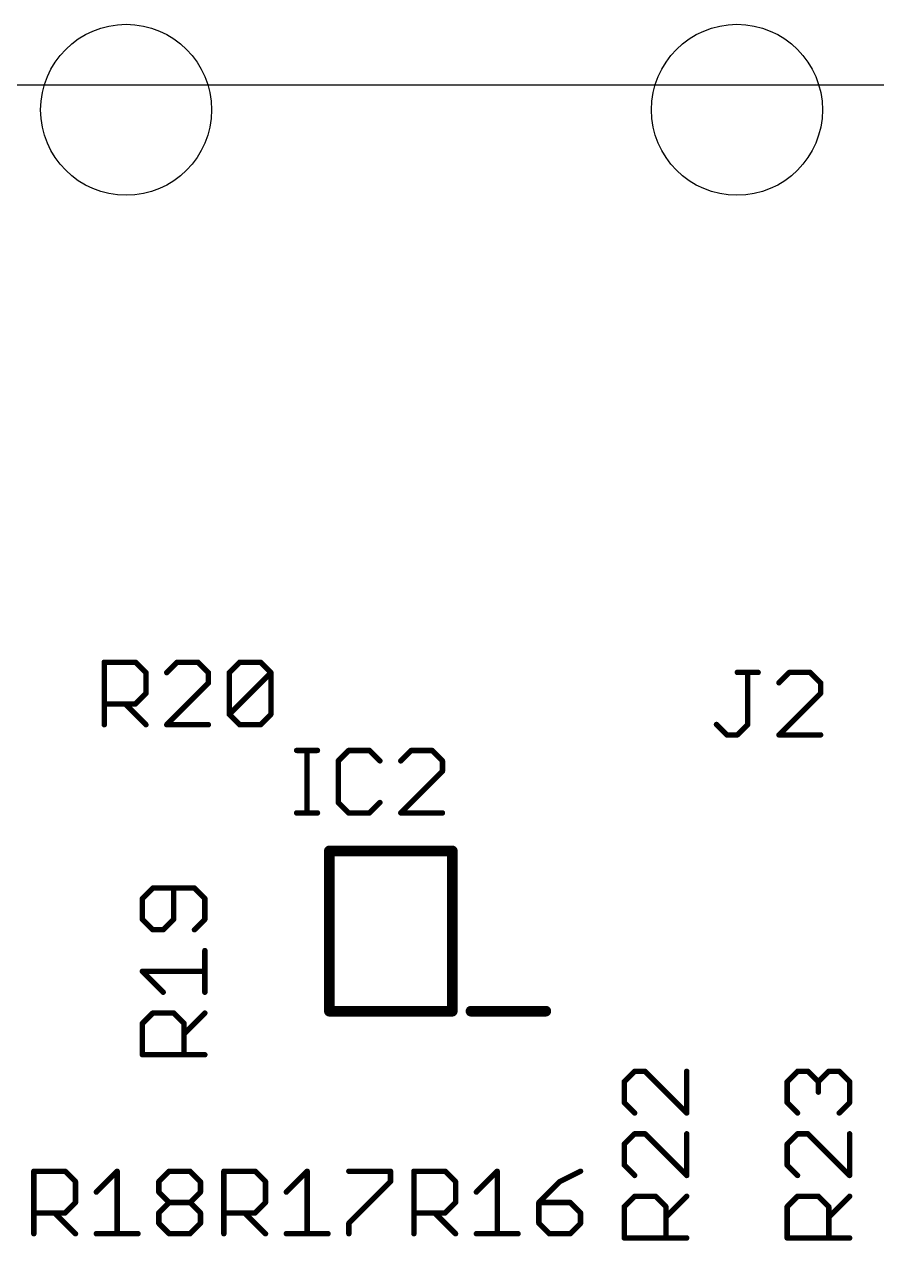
# Model space of a CAD drawing. Extents: x 0 to 11.2, y 0 to 11.2.
# Drawn here: x 6.01 to 6.638, y 10.249 to 11.145 of the extents above; entities that cross this region are included whole.
import ezdxf

# ---------------------------------------------------------------- set-up
doc = ezdxf.new("R2010")
doc.units = 0
doc.layers.add('20', color=53, linetype='CONTINUOUS')
doc.layers.add('25', color=253, linetype='CONTINUOUS')

msp = doc.modelspace()

# ---------------------------------------------------------------- linework, layer by layer
at = {"layer": '20', "const_width": 0.000984}
msp.add_lwpolyline([(7.479865, 11.1), (5.969397, 11.1)], dxfattribs=at)
at = {"layer": '20'}
for centre in [(6.0846, 11.0817), (6.5346, 11.0817)]:
    msp.add_circle(centre, 0.062992, dxfattribs=at)
at = {"layer": '25'}
for points, const_width in [([(6.068482, 10.6287), (6.068482, 10.674739)], 0.004), ([(6.068482, 10.674739), (6.091501, 10.674739)], 0.004), ([(6.091501, 10.674739), (6.099175, 10.667066)], 0.004), ([(6.122194, 10.674739), (6.114521, 10.667066)], 0.004), ([(6.137541, 10.674739), (6.122194, 10.674739)], 0.004), ([(6.145214, 10.667066), (6.137541, 10.674739)], 0.004), ([(6.16056, 10.667066), (6.168234, 10.674739)], 0.004), ([(6.168234, 10.674739), (6.18358, 10.674739)], 0.004), ([(6.18358, 10.674739), (6.191253, 10.667066)], 0.004), ([(6.099175, 10.667066), (6.099175, 10.65172)], 0.004), ([(6.145214, 10.659393), (6.145214, 10.667066)], 0.004), ([(6.16056, 10.636373), (6.16056, 10.667066)], 0.004), ([(6.16056, 10.636373), (6.191253, 10.667066)], 0.004), ([(6.191253, 10.667066), (6.191253, 10.636373)], 0.004), ([(6.534868, 10.667239), (6.550214, 10.667239)], 0.004), ([(6.542541, 10.628873), (6.542541, 10.667239)], 0.004), ([(6.573234, 10.667239), (6.565561, 10.659566)], 0.004), ([(6.58858, 10.667239), (6.573234, 10.667239)], 0.004), ([(6.596253, 10.659566), (6.58858, 10.667239)], 0.004), ([(6.114521, 10.6287), (6.145214, 10.659393)], 0.004), ([(6.596253, 10.651893), (6.596253, 10.659566)], 0.004), ([(6.091501, 10.644046), (6.068482, 10.644046)], 0.004), ([(6.083828, 10.644046), (6.099175, 10.6287)], 0.004), ([(6.099175, 10.65172), (6.091501, 10.644046)], 0.004), ([(6.565561, 10.6212), (6.596253, 10.651893)], 0.004), ([(6.168234, 10.6287), (6.16056, 10.636373)], 0.004), ([(6.191253, 10.636373), (6.18358, 10.6287)], 0.004), ([(6.145214, 10.6287), (6.114521, 10.6287)], 0.004), ([(6.18358, 10.6287), (6.168234, 10.6287)], 0.004), ([(6.519521, 10.628873), (6.527194, 10.6212)], 0.004), ([(6.534868, 10.6212), (6.542541, 10.628873)], 0.004), ([(6.527194, 10.6212), (6.534868, 10.6212)], 0.004), ([(6.596253, 10.6212), (6.565561, 10.6212)], 0.004), ([(6.210214, 10.609739), (6.22556, 10.609739)], 0.004), ([(6.217887, 10.5637), (6.217887, 10.609739)], 0.004), ([(6.24858, 10.609739), (6.240907, 10.602066)], 0.004), ([(6.263926, 10.609739), (6.24858, 10.609739)], 0.004), ([(6.2716, 10.602066), (6.263926, 10.609739)], 0.004), ([(6.294619, 10.609739), (6.286946, 10.602066)], 0.004), ([(6.309966, 10.609739), (6.294619, 10.609739)], 0.004), ([(6.317639, 10.602066), (6.309966, 10.609739)], 0.004), ([(6.240907, 10.602066), (6.240907, 10.571373)], 0.004), ([(6.317639, 10.594393), (6.317639, 10.602066)], 0.004), ([(6.286946, 10.5637), (6.317639, 10.594393)], 0.004), ([(6.210214, 10.5637), (6.22556, 10.5637)], 0.004), ([(6.240907, 10.571373), (6.24858, 10.5637)], 0.004), ([(6.24858, 10.5637), (6.263926, 10.5637)], 0.004), ([(6.263926, 10.5637), (6.2716, 10.571373)], 0.004), ([(6.317639, 10.5637), (6.286946, 10.5637)], 0.004), ([(6.234324, 10.417645), (6.234324, 10.535755)], 0.007874), ([(6.234324, 10.535755), (6.324875, 10.535755)], 0.007874), ([(6.324875, 10.535755), (6.324875, 10.417645)], 0.007874), ([(6.104234, 10.508353), (6.096561, 10.50068)], 0.004), ([(6.096561, 10.50068), (6.096561, 10.485334)], 0.004), ([(6.134927, 10.508353), (6.104234, 10.508353)], 0.004), ([(6.11958, 10.485334), (6.11958, 10.508353)], 0.004), ([(6.1426, 10.50068), (6.134927, 10.508353)], 0.004), ([(6.1426, 10.485334), (6.1426, 10.50068)], 0.004), ([(6.096561, 10.485334), (6.104234, 10.477661)], 0.004), ([(6.111907, 10.477661), (6.11958, 10.485334)], 0.004), ([(6.134927, 10.477661), (6.1426, 10.485334)], 0.004), ([(6.104234, 10.477661), (6.111907, 10.477661)], 0.004), ([(6.1426, 10.431621), (6.1426, 10.462314)], 0.004), ([(6.111907, 10.431621), (6.096561, 10.446968)], 0.004), ([(6.096561, 10.446968), (6.1426, 10.446968)], 0.004), ([(6.096561, 10.408602), (6.104234, 10.416275)], 0.004), ([(6.104234, 10.416275), (6.11958, 10.416275)], 0.004), ([(6.11958, 10.416275), (6.127254, 10.408602)], 0.004), ([(6.127254, 10.400928), (6.1426, 10.416275)], 0.004), ([(6.324875, 10.417645), (6.234324, 10.417645)], 0.007874), ([(6.393773, 10.417645), (6.338655, 10.417645)], 0.007874), ([(6.096561, 10.385582), (6.096561, 10.408602)], 0.004), ([(6.127254, 10.408602), (6.127254, 10.385582)], 0.004), ([(6.1426, 10.385582), (6.096561, 10.385582)], 0.004), ([(6.459234, 10.373353), (6.451561, 10.36568)], 0.004), ([(6.466907, 10.373353), (6.459234, 10.373353)], 0.004), ([(6.4976, 10.342661), (6.466907, 10.373353)], 0.004), ([(6.4976, 10.373353), (6.4976, 10.342661)], 0.004), ([(6.571561, 10.36568), (6.579234, 10.373353)], 0.004), ([(6.579234, 10.373353), (6.586907, 10.373353)], 0.004), ([(6.586907, 10.373353), (6.59458, 10.36568)], 0.004), ([(6.59458, 10.36568), (6.602254, 10.373353)], 0.004), ([(6.602254, 10.373353), (6.609927, 10.373353)], 0.004), ([(6.609927, 10.373353), (6.6176, 10.36568)], 0.004), ([(6.451561, 10.36568), (6.451561, 10.350334)], 0.004), ([(6.571561, 10.350334), (6.571561, 10.36568)], 0.004), ([(6.59458, 10.36568), (6.59458, 10.358007)], 0.004), ([(6.6176, 10.36568), (6.6176, 10.350334)], 0.004), ([(6.451561, 10.350334), (6.459234, 10.342661)], 0.004), ([(6.579234, 10.342661), (6.571561, 10.350334)], 0.004), ([(6.6176, 10.350334), (6.609927, 10.342661)], 0.004), ([(6.459234, 10.327314), (6.451561, 10.319641)], 0.004), ([(6.466907, 10.327314), (6.459234, 10.327314)], 0.004), ([(6.4976, 10.296621), (6.466907, 10.327314)], 0.004), ([(6.4976, 10.327314), (6.4976, 10.296621)], 0.004), ([(6.579234, 10.327314), (6.571561, 10.319641)], 0.004), ([(6.586907, 10.327314), (6.579234, 10.327314)], 0.004), ([(6.6176, 10.296621), (6.586907, 10.327314)], 0.004), ([(6.6176, 10.327314), (6.6176, 10.296621)], 0.004), ([(6.451561, 10.319641), (6.451561, 10.304294)], 0.004), ([(6.571561, 10.319641), (6.571561, 10.304294)], 0.004), ([(6.451561, 10.304294), (6.459234, 10.296621)], 0.004), ([(6.571561, 10.304294), (6.579234, 10.296621)], 0.004), ([(6.0166, 10.2537), (6.0166, 10.299739)], 0.004), ([(6.0166, 10.299739), (6.039619, 10.299739)], 0.004), ([(6.039619, 10.299739), (6.047293, 10.292066)], 0.004), ([(6.062639, 10.284393), (6.077985, 10.299739)], 0.004), ([(6.077985, 10.299739), (6.077985, 10.2537)], 0.004), ([(6.108678, 10.292066), (6.116352, 10.299739)], 0.004), ([(6.116352, 10.299739), (6.131698, 10.299739)], 0.004), ([(6.131698, 10.299739), (6.139371, 10.292066)], 0.004), ([(6.1566, 10.2537), (6.1566, 10.299739)], 0.004), ([(6.1566, 10.299739), (6.179619, 10.299739)], 0.004), ([(6.179619, 10.299739), (6.187293, 10.292066)], 0.004), ([(6.202639, 10.284393), (6.217985, 10.299739)], 0.004), ([(6.217985, 10.299739), (6.217985, 10.2537)], 0.004), ([(6.248678, 10.299739), (6.279371, 10.299739)], 0.004), ([(6.279371, 10.299739), (6.279371, 10.292066)], 0.004), ([(6.2966, 10.2537), (6.2966, 10.299739)], 0.004), ([(6.2966, 10.299739), (6.319619, 10.299739)], 0.004), ([(6.319619, 10.299739), (6.327293, 10.292066)], 0.004), ([(6.342639, 10.284393), (6.357985, 10.299739)], 0.004), ([(6.357985, 10.299739), (6.357985, 10.2537)], 0.004), ([(6.419371, 10.299739), (6.404025, 10.292066)], 0.004), ([(6.047293, 10.292066), (6.047293, 10.27672)], 0.004), ([(6.108678, 10.284393), (6.108678, 10.292066)], 0.004), ([(6.139371, 10.292066), (6.139371, 10.284393)], 0.004), ([(6.187293, 10.292066), (6.187293, 10.27672)], 0.004), ([(6.279371, 10.292066), (6.248678, 10.261373)], 0.004), ([(6.327293, 10.292066), (6.327293, 10.27672)], 0.004), ([(6.404025, 10.292066), (6.388678, 10.27672)], 0.004), ([(6.047293, 10.27672), (6.039619, 10.269046)], 0.004), ([(6.116352, 10.27672), (6.108678, 10.284393)], 0.004), ([(6.108678, 10.269046), (6.116352, 10.27672)], 0.004), ([(6.116352, 10.27672), (6.131698, 10.27672)], 0.004), ([(6.139371, 10.284393), (6.131698, 10.27672)], 0.004), ([(6.131698, 10.27672), (6.139371, 10.269046)], 0.004), ([(6.187293, 10.27672), (6.179619, 10.269046)], 0.004), ([(6.327293, 10.27672), (6.319619, 10.269046)], 0.004), ([(6.388678, 10.27672), (6.388678, 10.261373)], 0.004), ([(6.411698, 10.27672), (6.388678, 10.27672)], 0.004), ([(6.419371, 10.269046), (6.411698, 10.27672)], 0.004), ([(6.451561, 10.273602), (6.459234, 10.281275)], 0.004), ([(6.459234, 10.281275), (6.47458, 10.281275)], 0.004), ([(6.47458, 10.281275), (6.482254, 10.273602)], 0.004), ([(6.482254, 10.265928), (6.4976, 10.281275)], 0.004), ([(6.571561, 10.273602), (6.579234, 10.281275)], 0.004), ([(6.579234, 10.281275), (6.59458, 10.281275)], 0.004), ([(6.59458, 10.281275), (6.602254, 10.273602)], 0.004), ([(6.602254, 10.265928), (6.6176, 10.281275)], 0.004), ([(6.039619, 10.269046), (6.0166, 10.269046)], 0.004), ([(6.031946, 10.269046), (6.047293, 10.2537)], 0.004), ([(6.108678, 10.261373), (6.108678, 10.269046)], 0.004), ([(6.139371, 10.269046), (6.139371, 10.261373)], 0.004), ([(6.179619, 10.269046), (6.1566, 10.269046)], 0.004), ([(6.171946, 10.269046), (6.187293, 10.2537)], 0.004), ([(6.319619, 10.269046), (6.2966, 10.269046)], 0.004), ([(6.311946, 10.269046), (6.327293, 10.2537)], 0.004), ([(6.419371, 10.261373), (6.419371, 10.269046)], 0.004), ([(6.451561, 10.250582), (6.451561, 10.273602)], 0.004), ([(6.482254, 10.273602), (6.482254, 10.250582)], 0.004), ([(6.571561, 10.250582), (6.571561, 10.273602)], 0.004), ([(6.602254, 10.273602), (6.602254, 10.250582)], 0.004), ([(6.116352, 10.2537), (6.108678, 10.261373)], 0.004), ([(6.139371, 10.261373), (6.131698, 10.2537)], 0.004), ([(6.248678, 10.261373), (6.248678, 10.2537)], 0.004), ([(6.388678, 10.261373), (6.396352, 10.2537)], 0.004), ([(6.411698, 10.2537), (6.419371, 10.261373)], 0.004), ([(6.062639, 10.2537), (6.093332, 10.2537)], 0.004), ([(6.131698, 10.2537), (6.116352, 10.2537)], 0.004), ([(6.202639, 10.2537), (6.233332, 10.2537)], 0.004), ([(6.342639, 10.2537), (6.373332, 10.2537)], 0.004), ([(6.396352, 10.2537), (6.411698, 10.2537)], 0.004), ([(6.4976, 10.250582), (6.451561, 10.250582)], 0.004), ([(6.6176, 10.250582), (6.571561, 10.250582)], 0.004)]:
    msp.add_lwpolyline(points, dxfattribs=dict(at, const_width=const_width))
for points, const_width in [([(6.069482, 10.674739, 1), (6.067482, 10.674739)], 0.002), ([(6.068482, 10.675739, 1), (6.068482, 10.673739)], 0.002), ([(6.092209, 10.675446, 1), (6.090794, 10.674032)], 0.002), ([(6.091501, 10.673739, 1), (6.091501, 10.675739)], 0.002), ([(6.122194, 10.675739, 1), (6.122194, 10.673739)], 0.002), ([(6.122901, 10.674032, 1), (6.121487, 10.675446)], 0.002), ([(6.138248, 10.675446, 1), (6.136834, 10.674032)], 0.002), ([(6.137541, 10.673739, 1), (6.137541, 10.675739)], 0.002), ([(6.168234, 10.675739, 1), (6.168234, 10.673739)], 0.002), ([(6.168941, 10.674032, 1), (6.167526, 10.675446)], 0.002), ([(6.184287, 10.675446, 1), (6.182873, 10.674032)], 0.002), ([(6.18358, 10.673739, 1), (6.18358, 10.675739)], 0.002), ([(6.100175, 10.667066, 1), (6.098175, 10.667066)], 0.002), ([(6.098468, 10.666359, 1), (6.099882, 10.667773)], 0.002), ([(6.113814, 10.667773, 1), (6.115228, 10.666359)], 0.002), ([(6.146214, 10.667066, 1), (6.144214, 10.667066)], 0.002), ([(6.144507, 10.666359, 1), (6.145921, 10.667773)], 0.002), ([(6.16156, 10.667066, 1), (6.15956, 10.667066)], 0.002), ([(6.159853, 10.667773, 1), (6.161268, 10.666359)], 0.002), ([(6.192253, 10.667066, 1), (6.190253, 10.667066)], 0.002), ([(6.19196, 10.666359, 1), (6.190546, 10.667773)], 0.002), ([(6.190546, 10.666359, 1), (6.19196, 10.667773)], 0.002), ([(6.534868, 10.668239, 1), (6.534868, 10.666239)], 0.002), ([(6.543541, 10.667239, 1), (6.541541, 10.667239)], 0.002), ([(6.550214, 10.666239, 1), (6.550214, 10.668239)], 0.002), ([(6.573234, 10.668239, 1), (6.573234, 10.666239)], 0.002), ([(6.573941, 10.666532, 1), (6.572527, 10.667946)], 0.002), ([(6.589287, 10.667946, 1), (6.587873, 10.666532)], 0.002), ([(6.58858, 10.666239, 1), (6.58858, 10.668239)], 0.002), ([(6.144214, 10.659393, 1), (6.146214, 10.659393)], 0.002), ([(6.145921, 10.658686, 1), (6.144507, 10.6601)], 0.002), ([(6.564853, 10.660273, 1), (6.566268, 10.658859)], 0.002), ([(6.597253, 10.659566, 1), (6.595253, 10.659566)], 0.002), ([(6.595546, 10.658859, 1), (6.59696, 10.660273)], 0.002), ([(6.068482, 10.645046, 1), (6.068482, 10.643046)], 0.002), ([(6.084535, 10.644753, 1), (6.083121, 10.643339)], 0.002), ([(6.091501, 10.643046, 1), (6.091501, 10.645046)], 0.002), ([(6.098175, 10.65172, 1), (6.100175, 10.65172)], 0.002), ([(6.099882, 10.651013, 1), (6.098468, 10.652427)], 0.002), ([(6.595253, 10.651893, 1), (6.597253, 10.651893)], 0.002), ([(6.59696, 10.651186, 1), (6.595546, 10.6526)], 0.002), ([(6.090794, 10.644753, 1), (6.092209, 10.643339)], 0.002), ([(6.161268, 10.63708, 1), (6.159853, 10.635666)], 0.002), ([(6.159853, 10.63708, 1), (6.161268, 10.635666)], 0.002), ([(6.15956, 10.636373, 1), (6.16156, 10.636373)], 0.002), ([(6.190253, 10.636373, 1), (6.192253, 10.636373)], 0.002), ([(6.19196, 10.635666, 1), (6.190546, 10.63708)], 0.002), ([(6.067482, 10.6287, 1), (6.069482, 10.6287)], 0.002), ([(6.098468, 10.627993, 1), (6.099882, 10.629407)], 0.002), ([(6.114521, 10.6297, 1), (6.114521, 10.6277)], 0.002), ([(6.113814, 10.629407, 1), (6.115228, 10.627993)], 0.002), ([(6.145214, 10.6277, 1), (6.145214, 10.6297)], 0.002), ([(6.168234, 10.6297, 1), (6.168234, 10.6277)], 0.002), ([(6.167526, 10.627993, 1), (6.168941, 10.629407)], 0.002), ([(6.182873, 10.629407, 1), (6.184287, 10.627993)], 0.002), ([(6.18358, 10.6277, 1), (6.18358, 10.6297)], 0.002), ([(6.520228, 10.62958, 1), (6.518814, 10.628166)], 0.002), ([(6.541541, 10.628873, 1), (6.543541, 10.628873)], 0.002), ([(6.543248, 10.628166, 1), (6.541834, 10.62958)], 0.002), ([(6.527194, 10.6222, 1), (6.527194, 10.6202)], 0.002), ([(6.526487, 10.620493, 1), (6.527901, 10.621907)], 0.002), ([(6.534161, 10.621907, 1), (6.535575, 10.620493)], 0.002), ([(6.534868, 10.6202, 1), (6.534868, 10.6222)], 0.002), ([(6.564853, 10.621907, 1), (6.566268, 10.620493)], 0.002), ([(6.565561, 10.6222, 1), (6.565561, 10.6202)], 0.002), ([(6.596253, 10.6202, 1), (6.596253, 10.6222)], 0.002), ([(6.210214, 10.610739, 1), (6.210214, 10.608739)], 0.002), ([(6.218887, 10.609739, 1), (6.216887, 10.609739)], 0.002), ([(6.22556, 10.608739, 1), (6.22556, 10.610739)], 0.002), ([(6.24858, 10.610739, 1), (6.24858, 10.608739)], 0.002), ([(6.249287, 10.609032, 1), (6.247873, 10.610446)], 0.002), ([(6.264634, 10.610446, 1), (6.263219, 10.609032)], 0.002), ([(6.263926, 10.608739, 1), (6.263926, 10.610739)], 0.002), ([(6.294619, 10.610739, 1), (6.294619, 10.608739)], 0.002), ([(6.295326, 10.609032, 1), (6.293912, 10.610446)], 0.002), ([(6.310673, 10.610446, 1), (6.309259, 10.609032)], 0.002), ([(6.309966, 10.608739, 1), (6.309966, 10.610739)], 0.002), ([(6.241907, 10.602066, 1), (6.239907, 10.602066)], 0.002), ([(6.2402, 10.602773, 1), (6.241614, 10.601359)], 0.002), ([(6.270893, 10.601359, 1), (6.272307, 10.602773)], 0.002), ([(6.286239, 10.602773, 1), (6.287653, 10.601359)], 0.002), ([(6.318639, 10.602066, 1), (6.316639, 10.602066)], 0.002), ([(6.316932, 10.601359, 1), (6.318346, 10.602773)], 0.002), ([(6.316639, 10.594393, 1), (6.318639, 10.594393)], 0.002), ([(6.318346, 10.593686, 1), (6.316932, 10.5951)], 0.002), ([(6.210214, 10.5647, 1), (6.210214, 10.5627)], 0.002), ([(6.22556, 10.5627, 1), (6.22556, 10.5647)], 0.002), ([(6.241614, 10.57208, 1), (6.2402, 10.570666)], 0.002), ([(6.239907, 10.571373, 1), (6.241907, 10.571373)], 0.002), ([(6.24858, 10.5647, 1), (6.24858, 10.5627)], 0.002), ([(6.247873, 10.562993, 1), (6.249287, 10.564407)], 0.002), ([(6.263219, 10.564407, 1), (6.264634, 10.562993)], 0.002), ([(6.263926, 10.5627, 1), (6.263926, 10.5647)], 0.002), ([(6.272307, 10.570666, 1), (6.270893, 10.57208)], 0.002), ([(6.286946, 10.5647, 1), (6.286946, 10.5627)], 0.002), ([(6.286239, 10.564407, 1), (6.287653, 10.562993)], 0.002), ([(6.317639, 10.5627, 1), (6.317639, 10.5647)], 0.002), ([(6.216887, 10.5637, 1), (6.218887, 10.5637)], 0.002), ([(6.234324, 10.537724, 1), (6.234324, 10.533787)], 0.003937), ([(6.236293, 10.535755, 1), (6.232356, 10.535755)], 0.003937), ([(6.326844, 10.535755, 1), (6.322907, 10.535755)], 0.003937), ([(6.324875, 10.533787, 1), (6.324875, 10.537724)], 0.003937), ([(6.097561, 10.50068, 1), (6.095561, 10.50068)], 0.002), ([(6.104234, 10.509353, 1), (6.104234, 10.507353)], 0.002), ([(6.104941, 10.507646, 1), (6.103527, 10.50906)], 0.002), ([(6.12058, 10.508353, 1), (6.11858, 10.508353)], 0.002), ([(6.135634, 10.50906, 1), (6.13422, 10.507646)], 0.002), ([(6.134927, 10.507353, 1), (6.134927, 10.509353)], 0.002), ([(6.1436, 10.50068, 1), (6.1416, 10.50068)], 0.002), ([(6.095854, 10.501387, 1), (6.097268, 10.499973)], 0.002), ([(6.141893, 10.499973, 1), (6.143307, 10.501387)], 0.002), ([(6.097268, 10.486041, 1), (6.095854, 10.484627)], 0.002), ([(6.095561, 10.485334, 1), (6.097561, 10.485334)], 0.002), ([(6.11858, 10.485334, 1), (6.12058, 10.485334)], 0.002), ([(6.120287, 10.484627, 1), (6.118873, 10.486041)], 0.002), ([(6.1416, 10.485334, 1), (6.1436, 10.485334)], 0.002), ([(6.143307, 10.484627, 1), (6.141893, 10.486041)], 0.002), ([(6.104234, 10.478661, 1), (6.104234, 10.476661)], 0.002), ([(6.103527, 10.476953, 1), (6.104941, 10.478368)], 0.002), ([(6.1112, 10.478368, 1), (6.112614, 10.476953)], 0.002), ([(6.111907, 10.476661, 1), (6.111907, 10.478661)], 0.002), ([(6.13422, 10.478368, 1), (6.135634, 10.476953)], 0.002), ([(6.1436, 10.462314, 1), (6.1416, 10.462314)], 0.002), ([(6.097268, 10.447675, 1), (6.095854, 10.446261)], 0.002), ([(6.096561, 10.447968, 1), (6.096561, 10.445968)], 0.002), ([(6.1426, 10.445968, 1), (6.1426, 10.447968)], 0.002), ([(6.1112, 10.430914, 1), (6.112614, 10.432328)], 0.002), ([(6.1416, 10.431621, 1), (6.1436, 10.431621)], 0.002), ([(6.104234, 10.417275, 1), (6.104234, 10.415275)], 0.002), ([(6.104941, 10.415568, 1), (6.103527, 10.416982)], 0.002), ([(6.120287, 10.416982, 1), (6.118873, 10.415568)], 0.002), ([(6.11958, 10.415275, 1), (6.11958, 10.417275)], 0.002), ([(6.143307, 10.415568, 1), (6.141893, 10.416982)], 0.002), ([(6.234324, 10.419613, 1), (6.234324, 10.415676)], 0.003937), ([(6.232356, 10.417645, 1), (6.236293, 10.417645)], 0.003937), ([(6.322907, 10.417645, 1), (6.326844, 10.417645)], 0.003937), ([(6.324875, 10.415676, 1), (6.324875, 10.419613)], 0.003937), ([(6.338655, 10.419613, 1), (6.338655, 10.415676)], 0.003937), ([(6.393773, 10.415676, 1), (6.393773, 10.419613)], 0.003937), ([(6.097561, 10.408602, 1), (6.095561, 10.408602)], 0.002), ([(6.095854, 10.409309, 1), (6.097268, 10.407895)], 0.002), ([(6.128254, 10.408602, 1), (6.126254, 10.408602)], 0.002), ([(6.126546, 10.407895, 1), (6.127961, 10.409309)], 0.002), ([(6.126546, 10.401635, 1), (6.127961, 10.400221)], 0.002), ([(6.096561, 10.386582, 1), (6.096561, 10.384582)], 0.002), ([(6.095561, 10.385582, 1), (6.097561, 10.385582)], 0.002), ([(6.126254, 10.385582, 1), (6.128254, 10.385582)], 0.002), ([(6.1426, 10.384582, 1), (6.1426, 10.386582)], 0.002), ([(6.459234, 10.374353, 1), (6.459234, 10.372353)], 0.002), ([(6.459941, 10.372646, 1), (6.458527, 10.37406)], 0.002), ([(6.467614, 10.37406, 1), (6.4662, 10.372646)], 0.002), ([(6.466907, 10.372353, 1), (6.466907, 10.374353)], 0.002), ([(6.4986, 10.373353, 1), (6.4966, 10.373353)], 0.002), ([(6.579234, 10.374353, 1), (6.579234, 10.372353)], 0.002), ([(6.579941, 10.372646, 1), (6.578527, 10.37406)], 0.002), ([(6.587614, 10.37406, 1), (6.5862, 10.372646)], 0.002), ([(6.586907, 10.372353, 1), (6.586907, 10.374353)], 0.002), ([(6.602254, 10.374353, 1), (6.602254, 10.372353)], 0.002), ([(6.602961, 10.372646, 1), (6.601546, 10.37406)], 0.002), ([(6.610634, 10.37406, 1), (6.60922, 10.372646)], 0.002), ([(6.609927, 10.372353, 1), (6.609927, 10.374353)], 0.002), ([(6.452561, 10.36568, 1), (6.450561, 10.36568)], 0.002), ([(6.450854, 10.366387, 1), (6.452268, 10.364973)], 0.002), ([(6.572561, 10.36568, 1), (6.570561, 10.36568)], 0.002), ([(6.570854, 10.366387, 1), (6.572268, 10.364973)], 0.002), ([(6.59558, 10.36568, 1), (6.59358, 10.36568)], 0.002), ([(6.593873, 10.366387, 1), (6.595287, 10.364973)], 0.002), ([(6.593873, 10.364973, 1), (6.595287, 10.366387)], 0.002), ([(6.6186, 10.36568, 1), (6.6166, 10.36568)], 0.002), ([(6.616893, 10.364973, 1), (6.618307, 10.366387)], 0.002), ([(6.452268, 10.351041, 1), (6.450854, 10.349627)], 0.002), ([(6.450561, 10.350334, 1), (6.452561, 10.350334)], 0.002), ([(6.572268, 10.351041, 1), (6.570854, 10.349627)], 0.002), ([(6.570561, 10.350334, 1), (6.572561, 10.350334)], 0.002), ([(6.59358, 10.358007, 1), (6.59558, 10.358007)], 0.002), ([(6.6166, 10.350334, 1), (6.6186, 10.350334)], 0.002), ([(6.618307, 10.349627, 1), (6.616893, 10.351041)], 0.002), ([(6.458527, 10.341953, 1), (6.459941, 10.343368)], 0.002), ([(6.4966, 10.342661, 1), (6.4986, 10.342661)], 0.002), ([(6.496893, 10.341953, 1), (6.498307, 10.343368)], 0.002), ([(6.578527, 10.341953, 1), (6.579941, 10.343368)], 0.002), ([(6.60922, 10.343368, 1), (6.610634, 10.341953)], 0.002), ([(6.459234, 10.328314, 1), (6.459234, 10.326314)], 0.002), ([(6.459941, 10.326607, 1), (6.458527, 10.328021)], 0.002), ([(6.467614, 10.328021, 1), (6.4662, 10.326607)], 0.002), ([(6.466907, 10.326314, 1), (6.466907, 10.328314)], 0.002), ([(6.4986, 10.327314, 1), (6.4966, 10.327314)], 0.002), ([(6.579234, 10.328314, 1), (6.579234, 10.326314)], 0.002), ([(6.579941, 10.326607, 1), (6.578527, 10.328021)], 0.002), ([(6.587614, 10.328021, 1), (6.5862, 10.326607)], 0.002), ([(6.586907, 10.326314, 1), (6.586907, 10.328314)], 0.002), ([(6.6186, 10.327314, 1), (6.6166, 10.327314)], 0.002), ([(6.452561, 10.319641, 1), (6.450561, 10.319641)], 0.002), ([(6.450854, 10.320348, 1), (6.452268, 10.318934)], 0.002), ([(6.572561, 10.319641, 1), (6.570561, 10.319641)], 0.002), ([(6.570854, 10.320348, 1), (6.572268, 10.318934)], 0.002), ([(6.452268, 10.305002, 1), (6.450854, 10.303587)], 0.002), ([(6.450561, 10.304294, 1), (6.452561, 10.304294)], 0.002), ([(6.572268, 10.305002, 1), (6.570854, 10.303587)], 0.002), ([(6.570561, 10.304294, 1), (6.572561, 10.304294)], 0.002), ([(6.0176, 10.299739, 1), (6.0156, 10.299739)], 0.002), ([(6.0166, 10.300739, 1), (6.0166, 10.298739)], 0.002), ([(6.040327, 10.300446, 1), (6.038912, 10.299032)], 0.002), ([(6.039619, 10.298739, 1), (6.039619, 10.300739)], 0.002), ([(6.078985, 10.299739, 1), (6.076985, 10.299739)], 0.002), ([(6.078693, 10.299032, 1), (6.077278, 10.300446)], 0.002), ([(6.116352, 10.300739, 1), (6.116352, 10.298739)], 0.002), ([(6.117059, 10.299032, 1), (6.115644, 10.300446)], 0.002), ([(6.132405, 10.300446, 1), (6.130991, 10.299032)], 0.002), ([(6.131698, 10.298739, 1), (6.131698, 10.300739)], 0.002), ([(6.1576, 10.299739, 1), (6.1556, 10.299739)], 0.002), ([(6.1566, 10.300739, 1), (6.1566, 10.298739)], 0.002), ([(6.180327, 10.300446, 1), (6.178912, 10.299032)], 0.002), ([(6.179619, 10.298739, 1), (6.179619, 10.300739)], 0.002), ([(6.218985, 10.299739, 1), (6.216985, 10.299739)], 0.002), ([(6.218693, 10.299032, 1), (6.217278, 10.300446)], 0.002), ([(6.248678, 10.300739, 1), (6.248678, 10.298739)], 0.002), ([(6.280371, 10.299739, 1), (6.278371, 10.299739)], 0.002), ([(6.279371, 10.298739, 1), (6.279371, 10.300739)], 0.002), ([(6.2976, 10.299739, 1), (6.2956, 10.299739)], 0.002), ([(6.2966, 10.300739, 1), (6.2966, 10.298739)], 0.002), ([(6.320327, 10.300446, 1), (6.318912, 10.299032)], 0.002), ([(6.319619, 10.298739, 1), (6.319619, 10.300739)], 0.002), ([(6.358985, 10.299739, 1), (6.356985, 10.299739)], 0.002), ([(6.358693, 10.299032, 1), (6.357278, 10.300446)], 0.002), ([(6.419818, 10.298845, 1), (6.418924, 10.300634)], 0.002), ([(6.458527, 10.295914, 1), (6.459941, 10.297328)], 0.002), ([(6.4966, 10.296621, 1), (6.4986, 10.296621)], 0.002), ([(6.496893, 10.295914, 1), (6.498307, 10.297328)], 0.002), ([(6.578527, 10.295914, 1), (6.579941, 10.297328)], 0.002), ([(6.6166, 10.296621, 1), (6.6186, 10.296621)], 0.002), ([(6.616893, 10.295914, 1), (6.618307, 10.297328)], 0.002), ([(6.048293, 10.292066, 1), (6.046293, 10.292066)], 0.002), ([(6.046586, 10.291359, 1), (6.048, 10.292773)], 0.002), ([(6.109678, 10.292066, 1), (6.107678, 10.292066)], 0.002), ([(6.107971, 10.292773, 1), (6.109386, 10.291359)], 0.002), ([(6.140371, 10.292066, 1), (6.138371, 10.292066)], 0.002), ([(6.138664, 10.291359, 1), (6.140078, 10.292773)], 0.002), ([(6.188293, 10.292066, 1), (6.186293, 10.292066)], 0.002), ([(6.186586, 10.291359, 1), (6.188, 10.292773)], 0.002), ([(6.278371, 10.292066, 1), (6.280371, 10.292066)], 0.002), ([(6.280078, 10.291359, 1), (6.278664, 10.292773)], 0.002), ([(6.328293, 10.292066, 1), (6.326293, 10.292066)], 0.002), ([(6.326586, 10.291359, 1), (6.328, 10.292773)], 0.002), ([(6.403578, 10.29296, 1), (6.404472, 10.291172)], 0.002), ([(6.404732, 10.291359, 1), (6.403318, 10.292773)], 0.002), ([(6.048, 10.276013, 1), (6.046586, 10.277427)], 0.002), ([(6.061932, 10.2851, 1), (6.063346, 10.283686)], 0.002), ([(6.109386, 10.2851, 1), (6.107971, 10.283686)], 0.002), ([(6.107678, 10.284393, 1), (6.109678, 10.284393)], 0.002), ([(6.116352, 10.27772, 1), (6.116352, 10.27572)], 0.002), ([(6.117059, 10.276013, 1), (6.115644, 10.277427)], 0.002), ([(6.115644, 10.276013, 1), (6.117059, 10.277427)], 0.002), ([(6.132405, 10.277427, 1), (6.130991, 10.276013)], 0.002), ([(6.130991, 10.277427, 1), (6.132405, 10.276013)], 0.002), ([(6.131698, 10.27572, 1), (6.131698, 10.27772)], 0.002), ([(6.138371, 10.284393, 1), (6.140371, 10.284393)], 0.002), ([(6.140078, 10.283686, 1), (6.138664, 10.2851)], 0.002), ([(6.188, 10.276013, 1), (6.186586, 10.277427)], 0.002), ([(6.201932, 10.2851, 1), (6.203346, 10.283686)], 0.002), ([(6.328, 10.276013, 1), (6.326586, 10.277427)], 0.002), ([(6.341932, 10.2851, 1), (6.343346, 10.283686)], 0.002), ([(6.389678, 10.27672, 1), (6.387678, 10.27672)], 0.002), ([(6.388678, 10.27772, 1), (6.388678, 10.27572)], 0.002), ([(6.387971, 10.277427, 1), (6.389386, 10.276013)], 0.002), ([(6.412405, 10.277427, 1), (6.410991, 10.276013)], 0.002), ([(6.411698, 10.27572, 1), (6.411698, 10.27772)], 0.002), ([(6.459234, 10.282275, 1), (6.459234, 10.280275)], 0.002), ([(6.459941, 10.280568, 1), (6.458527, 10.281982)], 0.002), ([(6.475287, 10.281982, 1), (6.473873, 10.280568)], 0.002), ([(6.47458, 10.280275, 1), (6.47458, 10.282275)], 0.002), ([(6.498307, 10.280568, 1), (6.496893, 10.281982)], 0.002), ([(6.579234, 10.282275, 1), (6.579234, 10.280275)], 0.002), ([(6.579941, 10.280568, 1), (6.578527, 10.281982)], 0.002), ([(6.595287, 10.281982, 1), (6.593873, 10.280568)], 0.002), ([(6.59458, 10.280275, 1), (6.59458, 10.282275)], 0.002), ([(6.618307, 10.280568, 1), (6.616893, 10.281982)], 0.002), ([(6.0166, 10.270046, 1), (6.0166, 10.268046)], 0.002), ([(6.032653, 10.269753, 1), (6.031239, 10.268339)], 0.002), ([(6.038912, 10.269753, 1), (6.040327, 10.268339)], 0.002), ([(6.039619, 10.268046, 1), (6.039619, 10.270046)], 0.002), ([(6.046293, 10.27672, 1), (6.048293, 10.27672)], 0.002), ([(6.109678, 10.269046, 1), (6.107678, 10.269046)], 0.002), ([(6.107971, 10.269753, 1), (6.109386, 10.268339)], 0.002), ([(6.140371, 10.269046, 1), (6.138371, 10.269046)], 0.002), ([(6.138664, 10.268339, 1), (6.140078, 10.269753)], 0.002), ([(6.1566, 10.270046, 1), (6.1566, 10.268046)], 0.002), ([(6.172653, 10.269753, 1), (6.171239, 10.268339)], 0.002), ([(6.178912, 10.269753, 1), (6.180327, 10.268339)], 0.002), ([(6.179619, 10.268046, 1), (6.179619, 10.270046)], 0.002), ([(6.186293, 10.27672, 1), (6.188293, 10.27672)], 0.002), ([(6.2966, 10.270046, 1), (6.2966, 10.268046)], 0.002), ([(6.312653, 10.269753, 1), (6.311239, 10.268339)], 0.002), ([(6.318912, 10.269753, 1), (6.320327, 10.268339)], 0.002), ([(6.319619, 10.268046, 1), (6.319619, 10.270046)], 0.002), ([(6.326293, 10.27672, 1), (6.328293, 10.27672)], 0.002), ([(6.420371, 10.269046, 1), (6.418371, 10.269046)], 0.002), ([(6.418664, 10.268339, 1), (6.420078, 10.269753)], 0.002), ([(6.452561, 10.273602, 1), (6.450561, 10.273602)], 0.002), ([(6.450854, 10.274309, 1), (6.452268, 10.272895)], 0.002), ([(6.483254, 10.273602, 1), (6.481254, 10.273602)], 0.002), ([(6.481546, 10.272895, 1), (6.482961, 10.274309)], 0.002), ([(6.572561, 10.273602, 1), (6.570561, 10.273602)], 0.002), ([(6.570854, 10.274309, 1), (6.572268, 10.272895)], 0.002), ([(6.603254, 10.273602, 1), (6.601254, 10.273602)], 0.002), ([(6.601546, 10.272895, 1), (6.602961, 10.274309)], 0.002), ([(6.109386, 10.26208, 1), (6.107971, 10.260666)], 0.002), ([(6.107678, 10.261373, 1), (6.109678, 10.261373)], 0.002), ([(6.138371, 10.261373, 1), (6.140371, 10.261373)], 0.002), ([(6.140078, 10.260666, 1), (6.138664, 10.26208)], 0.002), ([(6.249678, 10.261373, 1), (6.247678, 10.261373)], 0.002), ([(6.247971, 10.26208, 1), (6.249386, 10.260666)], 0.002), ([(6.389386, 10.26208, 1), (6.387971, 10.260666)], 0.002), ([(6.387678, 10.261373, 1), (6.389678, 10.261373)], 0.002), ([(6.418371, 10.261373, 1), (6.420371, 10.261373)], 0.002), ([(6.420078, 10.260666, 1), (6.418664, 10.26208)], 0.002), ([(6.481546, 10.266635, 1), (6.482961, 10.265221)], 0.002), ([(6.601546, 10.266635, 1), (6.602961, 10.265221)], 0.002), ([(6.0156, 10.2537, 1), (6.0176, 10.2537)], 0.002), ([(6.046586, 10.252993, 1), (6.048, 10.254407)], 0.002), ([(6.062639, 10.2547, 1), (6.062639, 10.2527)], 0.002), ([(6.076985, 10.2537, 1), (6.078985, 10.2537)], 0.002), ([(6.093332, 10.2527, 1), (6.093332, 10.2547)], 0.002), ([(6.116352, 10.2547, 1), (6.116352, 10.2527)], 0.002), ([(6.115644, 10.252993, 1), (6.117059, 10.254407)], 0.002), ([(6.130991, 10.254407, 1), (6.132405, 10.252993)], 0.002), ([(6.131698, 10.2527, 1), (6.131698, 10.2547)], 0.002), ([(6.1556, 10.2537, 1), (6.1576, 10.2537)], 0.002), ([(6.186586, 10.252993, 1), (6.188, 10.254407)], 0.002), ([(6.202639, 10.2547, 1), (6.202639, 10.2527)], 0.002), ([(6.216985, 10.2537, 1), (6.218985, 10.2537)], 0.002), ([(6.233332, 10.2527, 1), (6.233332, 10.2547)], 0.002), ([(6.247678, 10.2537, 1), (6.249678, 10.2537)], 0.002), ([(6.2956, 10.2537, 1), (6.2976, 10.2537)], 0.002), ([(6.326586, 10.252993, 1), (6.328, 10.254407)], 0.002), ([(6.342639, 10.2547, 1), (6.342639, 10.2527)], 0.002), ([(6.356985, 10.2537, 1), (6.358985, 10.2537)], 0.002), ([(6.373332, 10.2527, 1), (6.373332, 10.2547)], 0.002), ([(6.396352, 10.2547, 1), (6.396352, 10.2527)], 0.002), ([(6.395644, 10.252993, 1), (6.397059, 10.254407)], 0.002), ([(6.410991, 10.254407, 1), (6.412405, 10.252993)], 0.002), ([(6.411698, 10.2527, 1), (6.411698, 10.2547)], 0.002), ([(6.451561, 10.251582, 1), (6.451561, 10.249582)], 0.002), ([(6.450561, 10.250582, 1), (6.452561, 10.250582)], 0.002), ([(6.481254, 10.250582, 1), (6.483254, 10.250582)], 0.002), ([(6.4976, 10.249582, 1), (6.4976, 10.251582)], 0.002), ([(6.571561, 10.251582, 1), (6.571561, 10.249582)], 0.002), ([(6.570561, 10.250582, 1), (6.572561, 10.250582)], 0.002), ([(6.601254, 10.250582, 1), (6.603254, 10.250582)], 0.002), ([(6.6176, 10.249582, 1), (6.6176, 10.251582)], 0.002)]:
    msp.add_lwpolyline(points, format="xyb", dxfattribs=dict(at, const_width=const_width))

doc.saveas('drawing.dxf')
